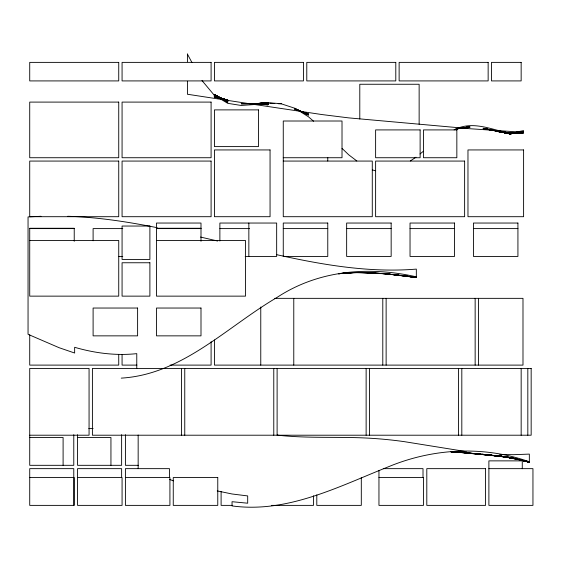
<?xml version="1.0" encoding="UTF-8"?>
<svg xmlns="http://www.w3.org/2000/svg" width="561" height="561" viewBox="0 0 561 561"><rect width="100%" height="100%" fill="white"/><g stroke="black" fill="none" stroke-linecap="round" stroke-linejoin="round"><path stroke-width="0.84" d="M420.021 153.966L423.38 151.267M410.322 160.965L415.982 157.213M454.08 129.893L456.317 128.644L469.767 127.319L456.317 128.834L469.767 126.793L456.317 128.953L469.767 126.632L456.317 128.995M457.159 128.441C472.187 122.158 487.733 127.845 502.537 131.625M515.98 132.144L523.546 130.608L523.546 132.81L510.103 132.866L496.653 131.379L510.103 132.768L523.546 132.74L510.103 132.768L496.653 131.379L510.103 132.957L523.546 132.592L510.103 132.866L496.653 131.372M516.821 132.705L510.103 133.862L496.653 131.071L510.103 133.862L517.663 132.62L510.103 133.553L483.21 128.476L510.103 133.448L517.663 132.698L510.103 133.553L483.21 128.658L510.103 133.35L517.663 132.655L510.103 133.651L496.653 131.176L510.103 133.813L516.821 132.733L510.103 133.89L483.21 128.294L510.103 133.651L517.663 132.691L510.103 133.146L496.653 131.323L510.103 133.35L517.663 132.705L510.103 133.742L496.653 131.176L510.103 133.862L517.663 132.655L510.103 133.245L496.653 131.295L510.103 132.957L523.546 132.494L510.103 133.048L496.653 131.351L510.103 133.245L518.504 132.655M520.18 132.27L523.546 131.758L520.18 132.41L523.546 132.207L520.18 132.424M121.239 378.128C182.29 374.482 226.581 327.091 276.552 297.744C318.171 270.157 368.556 265.998 416.332 276.832M263.887 103.533L265.57 103.371M354.208 272.471L385.267 273.789L411.157 276.685C387.146 273.747 362.834 270.935 338.676 273.761L354.208 272.485L369.741 272.723M338.676 273.761C358.479 271.251 378.444 273.151 398.212 275.03M254.645 103.778L268.088 102.775L281.538 103.694M523.546 132.305L520.18 132.515L523.546 132.305L469.767 128.721L348.76 117.887L321.867 114.549L254.645 104.507L241.202 105.468L227.752 103.336L220.284 98.862M354.208 272.541L338.676 273.677C364.292 271.005 390.07 273.873 415.47 277.344L385.267 273.712L416.332 277.548L416.332 269.105C369.278 272.955 322.337 264.806 276.552 254.652M268.088 103.35L241.202 103.841L254.645 103.624L268.088 104.83L254.645 103.666L268.088 102.775M254.645 103.701L268.088 102.817L254.645 103.659L268.088 102.908L254.645 103.631L268.088 104.655M40.995 216.28L28.05 216.932L28.05 334.314L59.115 347.708L74.641 353.023L74.641 347.287C94.753 353.157 115.868 355.884 136.772 353.64L136.772 368.388M268.088 104.297L254.645 103.645L268.088 103.028L254.645 103.624L268.088 104.479L254.645 103.645L268.088 103.182M268.088 103.918L254.645 103.645L268.088 103.533L254.645 103.631L268.088 104.108M283.263 157.732L342.014 157.732L342.014 121.008L283.263 121.008L283.263 216.7L372.28 216.7L372.28 161.07L283.263 161.07M156.491 228.264L200.999 228.264M29.719 228.6L74.227 228.6M122.775 228.6L93.105 228.6L93.105 240.774M156.491 228.6L200.999 228.6M219.877 228.6L249.547 228.6M283.263 228.6L327.771 228.6M346.649 228.6L391.157 228.6M410.035 228.6L454.543 228.6M473.421 228.6L517.929 228.6M29.719 240.501L118.736 240.501L118.736 296.138L29.719 296.138L29.719 228.264L74.227 228.264L74.227 241.3M156.491 240.501L245.508 240.501L245.508 296.138L156.491 296.138L156.491 223.04L200.999 223.04L200.999 241.3M118.413 256.419L122.775 256.419M245.185 256.419L276.664 256.419L276.664 223.04L219.877 223.04L219.877 241.013M274.729 298.347L522.992 298.347L522.992 365.106L214.428 365.106L214.428 339.966M136.905 365.106L122.074 365.106L122.074 354.706M170.074 365.106L211.09 365.106L211.09 341.698M88.799 428.597L93.119 428.597M29.719 435.21L89.066 435.21L89.066 368.444L29.719 368.444L29.719 465.314L73.779 465.314L73.779 434.719M29.719 437.503L63.098 437.503L63.098 465.314M77.565 437.503L110.945 437.503L110.945 465.314M138.371 465.314L125.412 465.314L125.412 434.719M383.275 468.652L423.015 468.652L423.015 477.397M488.89 468.652L532.95 468.652L532.95 505.377L488.89 505.377L488.89 460.869L522.27 460.869L522.27 468.723M29.719 477.558L74.227 477.558L74.227 505.377L29.719 505.377L29.719 468.652L73.779 468.652L73.779 505.377M77.565 477.558L122.074 477.558L122.074 505.377L77.565 505.377L77.565 468.652L121.625 468.652L121.625 477.397M125.412 477.558L169.92 477.558L169.92 505.377L125.412 505.377L125.412 468.652L169.471 468.652L169.471 477.397M378.956 477.558L423.464 477.558L423.464 505.377L378.956 505.377L378.956 470.406M232.45 505.377L221.104 505.377L221.104 491.387M271.538 505.377L313.459 505.377L313.459 495.812M254.645 103.645L268.088 103.722M451.107 452.054L466.752 452.208L451.107 451.956L466.752 452.629L452.839 451.893L466.752 452.748L511.955 457.776L482.397 454.242L508.476 457.243L482.397 454.326L504.998 456.766M499.781 454.515L513.694 454.69L529.339 454.101L529.339 462.32C505.671 455.041 480.756 454.557 456.317 451.878M67.741 216.28C97.845 217.184 127.705 221.812 157.206 227.689M269.771 103.217L274.813 103.512M278.172 103.708L281.538 103.897L294.981 108.308L297.106 109.64M466.752 452.776L455.448 451.9L498.049 455.897L513.694 458.134L498.049 455.995L453.709 451.857L498.049 456.044M482.397 454.445L498.049 455.967L466.752 452.79M506.737 456.949L508.476 457.124M277.337 435.091L278.985 435.329C304.974 438.099 331.144 436.949 357.224 437.678A422.594 422.594 0 0 1 404.165 441.633L464.284 451.296M254.645 104.507L187.423 94.248L187.423 81.254M496.653 131.218L510.103 133.448L517.663 132.648L510.103 133.742L496.653 131.148M217.219 490.91L232.044 493.982L247.689 495.924L247.689 503.203L232.044 501.702L232.044 505.917C287.435 513.483 338.746 486.506 388.514 466.745C433.036 448.232 483.715 445.483 529.339 461.773L498.049 455.497L529.339 461.794M227.752 100.047L214.309 97.158L227.752 99.991L214.309 96.723L227.752 100.139L214.309 96.541L227.752 100.258L214.309 96.373L227.752 100.398L214.309 96.204L227.752 100.545L214.309 96.036L227.752 100.707L214.309 95.868L227.752 100.868L214.309 95.693L227.752 101.029L214.309 95.51L227.752 101.183L214.309 95.146L227.752 101.478L214.309 94.97L227.752 101.625L214.309 94.816L227.752 101.772L214.309 94.683L227.752 101.927L214.309 94.585L227.752 102.102L214.309 94.529L221.777 98.841M200.529 237.051L217.696 241.034M294.981 109.374L308.424 113.904L294.981 109.129L308.424 114.36L294.981 109.002L308.424 114.591L294.981 108.869L308.424 114.823L294.981 108.736L308.424 115.047L294.981 108.61M169.457 479.459L173.573 480.847M223.271 99.704L227.752 102.284M298.515 110.531L308.424 116.751L313.55 121.225M356.824 160.958L348.76 154.843L342.035 148.385M201.988 80.539L214.309 95.286M187.423 54.115L191.904 62.474M527.824 368.444L527.824 435.21M521.162 368.444L521.162 435.21M478.484 298.347L478.484 365.106M475.146 298.347L475.146 365.106M461.815 368.444L461.815 435.21M458.477 368.444L458.477 435.21M419.137 124.247L419.137 84.255L359.79 84.255L359.79 119.03M386.129 298.347L386.129 365.106M382.791 298.347L382.791 365.106M369.468 368.444L369.468 435.21M366.13 368.444L366.13 435.21M361.305 477.558L361.305 505.377L316.797 505.377L316.797 494.879M327.771 157.522L327.771 161M293.775 298.347L293.775 365.106M277.113 368.444L277.113 435.21M273.775 368.444L273.775 435.21M260.767 307.014L260.767 365.106M248.846 223.04L248.846 256.419M187.423 53.954L187.423 61.752M184.758 368.444L184.758 435.21M181.42 368.444L181.42 435.21M138.16 435.048L138.16 468.54M121.625 434.719L121.625 465.314L77.565 465.314L77.565 434.719M118.736 354.706L118.736 365.106L29.719 365.106L29.719 334.763M375.653 170.74A37.321 37.321 0 0 1 372.336 169.899M516.821 132.641L510.103 133.876L496.653 131.008L510.103 133.89L516.821 132.648M523.546 131.407L519.346 132.179L523.546 131.407M523.546 131.54L520.18 132.13L523.546 131.54M523.546 131.653L520.18 132.207L523.546 131.653M469.767 126.968L456.317 128.897L469.767 126.968M523.546 131.94L520.18 132.368L523.546 131.94M469.767 127.501L456.317 128.707L469.767 127.501M523.546 132.403L510.103 133.146L496.653 131.295L510.103 133.048L523.546 132.403M118.736 62.376L29.719 62.376L29.719 80.917L118.736 80.917L118.736 62.376M211.09 62.376L122.074 62.376L122.074 80.917L211.09 80.917L211.09 62.376M303.445 62.376L214.428 62.376L214.428 80.917L303.445 80.917L303.445 62.376M395.793 62.376L306.783 62.376L306.783 80.917L395.793 80.917L395.793 62.376M488.147 62.376L399.13 62.376L399.13 80.917L488.147 80.917L488.147 62.376M521.155 62.376L491.485 62.376L491.485 80.917L521.155 80.917L521.155 62.376M118.736 102.095L29.719 102.095L29.719 157.732L118.736 157.732L118.736 102.095M211.09 102.095L122.074 102.095L122.074 157.732L211.09 157.732L211.09 102.095M258.488 109.886L214.428 109.886L214.428 146.603L258.488 146.603L258.488 109.886M420.126 129.914L375.618 129.914L375.618 157.732L420.126 157.732L420.126 129.914M456.843 129.914L423.464 129.914L423.464 157.732L456.843 157.732L456.843 129.914M270.058 149.941L214.428 149.941L214.428 216.7L270.058 216.7L270.058 149.941M523.602 149.941L467.972 149.941L467.972 216.7L523.602 216.7L523.602 149.941M118.736 161.07L29.719 161.07L29.719 216.7L118.736 216.7L118.736 161.07M211.09 161.07L122.074 161.07L122.074 216.7L211.09 216.7L211.09 161.07M464.627 161.07L375.618 161.07L375.618 216.7L464.627 216.7L464.627 161.07M327.771 223.04L283.263 223.04L283.263 256.419L327.771 256.419L327.771 223.04M391.157 223.04L346.649 223.04L346.649 256.419L391.157 256.419L391.157 223.04M454.543 223.04L410.035 223.04L410.035 256.419L454.543 256.419L454.543 223.04M517.929 223.04L473.421 223.04L473.421 256.419L517.929 256.419L517.929 223.04M149.892 226.041L122.074 226.041L122.074 259.42L149.892 259.42L149.892 226.041M149.892 262.758L122.074 262.758L122.074 296.138L149.892 296.138L149.892 262.758M137.613 308.038L93.105 308.038L93.105 335.857L137.613 335.857L137.613 308.038M200.999 308.038L156.491 308.038L156.491 335.857L200.999 335.857L200.999 308.038M531.162 368.444L92.404 368.444L92.404 435.21L531.162 435.21L531.162 368.444M485.553 468.652L426.802 468.652L426.802 505.377L485.553 505.377L485.553 468.652M217.766 477.558L173.258 477.558L173.258 505.377L217.766 505.377L217.766 477.558M523.546 132.81L510.103 132.536L523.546 132.789M466.752 452.629L451.107 451.878L466.752 452.699M415.47 277.204L412.882 276.896L415.47 277.204M416.332 277.548L400.799 275.297L416.332 277.562M513.694 458.246L498.049 455.939L513.694 458.33L529.339 462.012L513.694 458.414L498.049 455.637L513.694 458.393L529.339 462.173L513.694 458.295M513.694 458.33L498.049 455.756L513.694 458.393M529.339 462.278L513.694 458.176L529.339 462.32"/></g></svg>
